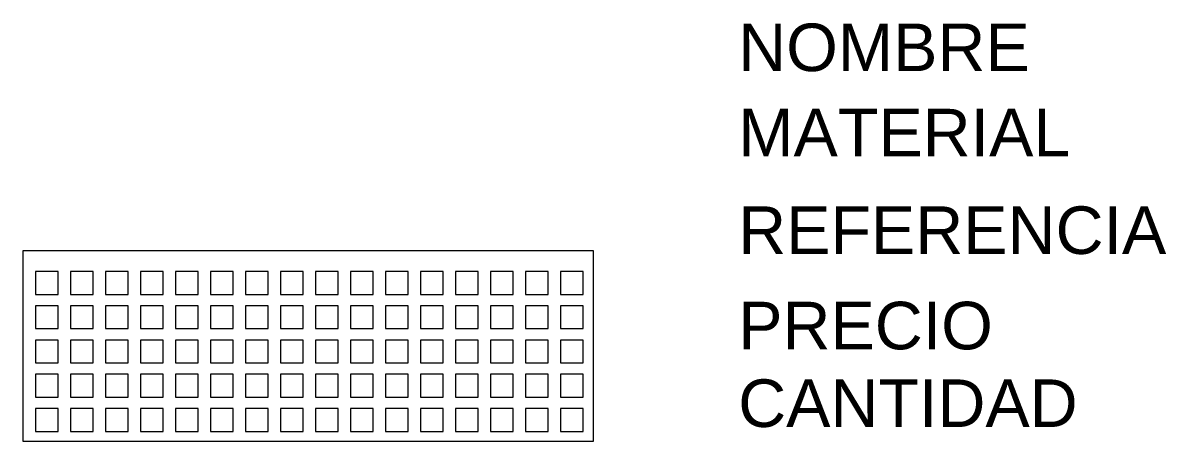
# Model space of a CAD drawing. Header units: centimetres. Extents: x 0 to 60.1, y 0 to 22.
import ezdxf

# ---------------------------------------------------------------- set-up
doc = ezdxf.new("R2010")
doc.units = ezdxf.units.CM
doc.styles.get("Standard").update_dxf_attribs({"font": 'arial.ttf'})

# ---------------------------------------------------------------- blocks, each defined once
blk = doc.blocks.new('*U1')
blk.add_lwpolyline([(-0.6, -0.6), (0.6, -0.6), (0.6, 0.6), (-0.6, 0.6)], close=True)
blk = doc.blocks.new('*U2')
at = {"color": 0, "linetype": 'ByBlock', "lineweight": -2, "transparency": 16777216}
for p in [(0, 7.2), (1.84, 7.2), (3.68, 7.2), (5.52, 7.2), (7.36, 7.2), (9.2, 7.2), (11.04, 7.2), (12.88, 7.2), (14.72, 7.2), (16.56, 7.2), (18.4, 7.2), (20.24, 7.2), (22.08, 7.2), (23.92, 7.2), (25.76, 7.2), (27.6, 7.2), (0, 5.4), (1.84, 5.4), (3.68, 5.4), (5.52, 5.4), (7.36, 5.4), (9.2, 5.4), (11.04, 5.4), (12.88, 5.4), (14.72, 5.4), (16.56, 5.4), (18.4, 5.4), (20.24, 5.4), (22.08, 5.4), (23.92, 5.4), (25.76, 5.4), (27.6, 5.4), (0, 3.6), (1.84, 3.6), (3.68, 3.6), (5.52, 3.6), (7.36, 3.6), (9.2, 3.6), (11.04, 3.6), (12.88, 3.6), (14.72, 3.6), (16.56, 3.6), (18.4, 3.6), (20.24, 3.6), (22.08, 3.6), (23.92, 3.6), (25.76, 3.6), (27.6, 3.6), (0, 1.8), (1.84, 1.8), (3.68, 1.8), (5.52, 1.8), (7.36, 1.8), (9.2, 1.8), (11.04, 1.8), (12.88, 1.8), (14.72, 1.8), (16.56, 1.8), (18.4, 1.8), (20.24, 1.8), (22.08, 1.8), (23.92, 1.8), (25.76, 1.8), (27.6, 1.8), (0, 0), (1.84, 0), (3.68, 0), (5.52, 0), (7.36, 0), (9.2, 0), (11.04, 0), (12.88, 0), (14.72, 0), (16.56, 0), (18.4, 0), (20.24, 0), (22.08, 0), (23.92, 0), (25.76, 0), (27.6, 0)]:
    blk.add_blockref('*U1', p, dxfattribs=at)

msp = doc.modelspace()

# ---------------------------------------------------------------- linework, layer by layer
msp.add_lwpolyline([(0, 0), (30, 0), (30, 10), (0, 10)], close=True)

# ---------------------------------------------------------------- block references
msp.add_blockref('*U2', (1.263, 1.115))

# ---------------------------------------------------------------- texts
at = {"flags": 1}
for tag, p, s in [('NOMBRE', (37.613, 19.456), 'TECLADO'), ('MATERIAL', (37.613, 14.973), 'N/A'), ('REFERENCIA', (37.613, 9.842), 'TECLADO_OFI_1'), ('PRECIO', (37.613, 4.827), '30000'), ('CANTIDAD', (37.613, 0.745), '1')]:
    msp.add_attdef(tag, p, s, height=2.5, dxfattribs=at)

doc.saveas('drawing.dxf')
